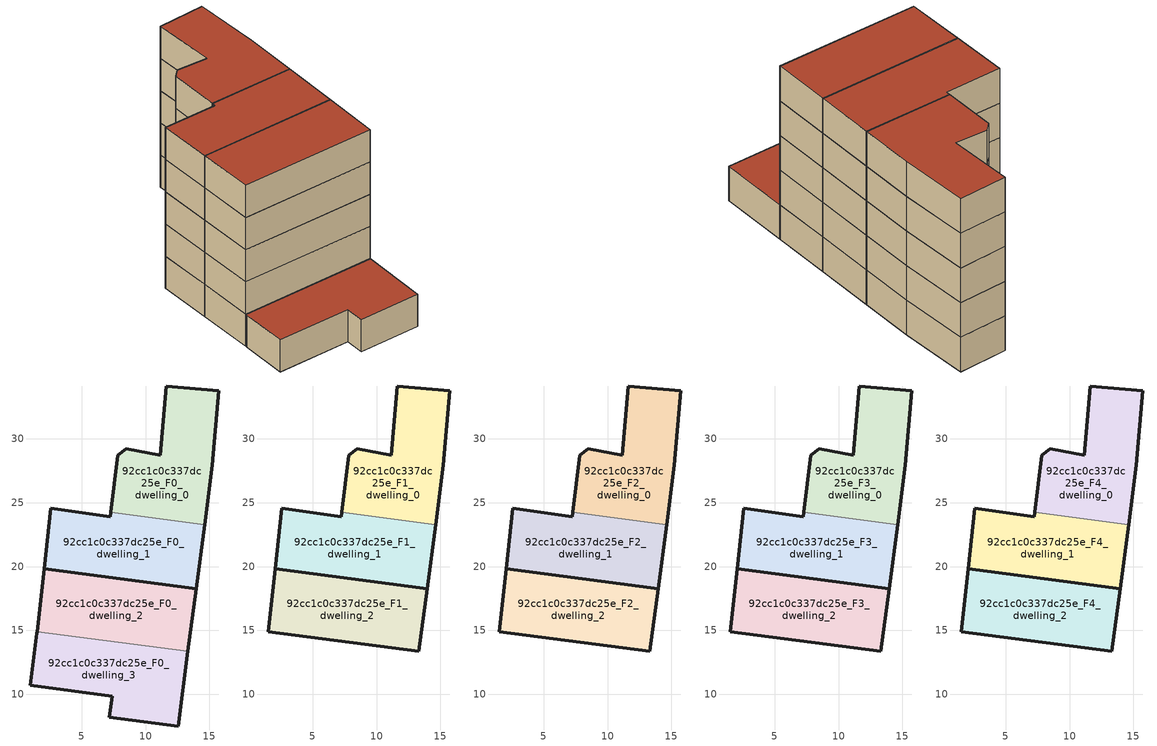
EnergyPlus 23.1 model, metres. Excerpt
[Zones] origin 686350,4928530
92cc1c0c337dc25e_F0_dwelling_0
 floor ground (EU_floor_Construction): 14.62,23.29 15.22,27.92 15.71,33.76 11.64,34.14 11.14,28.7 8.51,29.21 7.83,28.7 7.29,24.25 z0
 wall outside (EU_wall_Construction): 7.29,24.25 7.83,28.7 8.51,29.21 11.14,28.7 11.64,34.14 15.71,33.76 15.22,27.92 14.62,23.29 z0:3
 wall to 92cc1c0c337dc25e_F0_dwelling_1 (EU_wall_Construction): 14.62,23.29 7.29,24.25 z0:3
92cc1c0c337dc25e_F0_dwelling_1
 floor ground (EU_floor_Construction): 13.96,18.29 14.62,23.29 7.29,24.25 7.24,23.92 2.57,24.56 2.05,19.85 z0
 wall outside (EU_wall_Construction): 14.62,23.29 13.96,18.29 2.05,19.85 2.57,24.56 7.24,23.92 7.29,24.25 z0:3
92cc1c0c337dc25e_F0_dwelling_2
 floor ground (EU_floor_Construction): 13.31,13.36 13.96,18.29 2.05,19.85 1.5,14.92 z0
 wall outside (EU_wall_Construction): 1.5,14.92 2.05,19.85 13.96,18.29 13.31,13.36 z0:3
 wall to 92cc1c0c337dc25e_F0_dwelling_3 (EU_wall_Construction): 13.31,13.36 1.5,14.92 z0:3
92cc1c0c337dc25e_F0_dwelling_3
 floor ground (EU_floor_Construction): 12.55,7.52 13.31,13.36 1.5,14.92 1.48,14.77 0.98,10.71 7.4,9.86 7.18,8.22 z0
 wall outside (EU_wall_Construction): 13.31,13.36 12.55,7.52 7.18,8.22 7.4,9.86 0.98,10.71 1.48,14.77 1.5,14.92 z0:3
 roof outside (EU_roof_Construction): 13.31,13.36 12.55,7.52 7.18,8.22 7.4,9.86 0.98,10.71 1.48,14.77 1.5,14.92 z3
92cc1c0c337dc25e_F1_dwelling_0
 floor to 92cc1c0c337dc25e_F0_dwelling_0 (EU_floor_Construction): 14.62,23.29 15.22,27.92 15.71,33.76 11.63,34.14 11.13,28.7 8.5,29.21 7.83,28.7 7.29,24.25 z3
 wall outside (EU_wall_Construction): 7.29,24.25 7.83,28.7 8.51,29.21 11.14,28.7 11.64,34.14 15.71,33.76 15.22,27.92 14.62,23.29 z3:6
 wall to 92cc1c0c337dc25e_F1_dwelling_1 (EU_wall_Construction): 14.62,23.29 7.29,24.25 z3:6
92cc1c0c337dc25e_F1_dwelling_1
 floor to 92cc1c0c337dc25e_F0_dwelling_1 (EU_floor_Construction): 13.96,18.29 14.62,23.29 7.29,24.25 7.24,23.92 2.57,24.56 2.05,19.85 z3
 wall outside (EU_wall_Construction): 14.62,23.29 13.96,18.29 2.05,19.85 2.57,24.56 7.24,23.92 7.29,24.25 z3:6
92cc1c0c337dc25e_F1_dwelling_2
 floor to 92cc1c0c337dc25e_F0_dwelling_2 (EU_floor_Construction): 13.31,13.36 13.96,18.29 2.05,19.85 1.5,14.92 z3
 wall outside (EU_wall_Construction): 13.96,18.29 13.31,13.36 1.5,14.92 2.05,19.85 13.96,18.29 z3:6
92cc1c0c337dc25e_F2_dwelling_0
 floor to 92cc1c0c337dc25e_F1_dwelling_0 (EU_floor_Construction): 14.62,23.29 15.22,27.92 15.71,33.76 11.63,34.14 11.13,28.7 8.5,29.21 7.83,28.7 7.29,24.25 z6
 wall outside (EU_wall_Construction): 7.29,24.25 7.83,28.7 8.51,29.21 11.14,28.7 11.64,34.14 15.71,33.76 15.22,27.92 14.62,23.29 z6:9
 wall to 92cc1c0c337dc25e_F2_dwelling_1 (EU_wall_Construction): 14.62,23.29 7.29,24.25 z6:9
92cc1c0c337dc25e_F2_dwelling_1
 floor to 92cc1c0c337dc25e_F1_dwelling_1 (EU_floor_Construction): 13.96,18.29 14.62,23.29 7.29,24.25 7.24,23.92 2.57,24.56 2.05,19.85 z6
 wall outside (EU_wall_Construction): 14.62,23.29 13.96,18.29 2.05,19.85 2.57,24.56 7.24,23.92 7.29,24.25 z6:9
92cc1c0c337dc25e_F2_dwelling_2
 floor to 92cc1c0c337dc25e_F1_dwelling_2 (EU_floor_Construction): 13.31,13.36 13.96,18.29 2.05,19.85 1.5,14.92 z6
 wall outside (EU_wall_Construction): 13.96,18.29 13.31,13.36 1.5,14.92 2.05,19.85 13.96,18.29 z6:9
92cc1c0c337dc25e_F3_dwelling_0
 floor to 92cc1c0c337dc25e_F2_dwelling_0 (EU_floor_Construction): 14.62,23.29 15.22,27.92 15.71,33.76 11.63,34.14 11.13,28.7 8.5,29.21 7.83,28.7 7.29,24.25 z9
 wall outside (EU_wall_Construction): 7.29,24.25 7.83,28.7 8.51,29.21 11.14,28.7 11.64,34.14 15.71,33.76 15.22,27.92 14.62,23.29 z9:12
 wall to 92cc1c0c337dc25e_F3_dwelling_1 (EU_wall_Construction): 14.62,23.29 7.29,24.25 z9:12
92cc1c0c337dc25e_F3_dwelling_1
 floor to 92cc1c0c337dc25e_F2_dwelling_1 (EU_floor_Construction): 13.96,18.29 14.62,23.29 7.29,24.25 7.24,23.92 2.57,24.56 2.05,19.85 z9
 wall outside (EU_wall_Construction): 14.62,23.29 13.96,18.29 2.05,19.85 2.57,24.56 7.24,23.92 7.29,24.25 z9:12
92cc1c0c337dc25e_F3_dwelling_2
 floor to 92cc1c0c337dc25e_F2_dwelling_2 (EU_floor_Construction): 13.31,13.36 13.96,18.29 2.05,19.85 1.5,14.92 z9
 wall outside (EU_wall_Construction): 13.96,18.29 13.31,13.36 1.5,14.92 2.05,19.85 13.96,18.29 z9:12
92cc1c0c337dc25e_F4_dwelling_0
 floor to 92cc1c0c337dc25e_F3_dwelling_0 (EU_floor_Construction): 14.62,23.29 15.22,27.92 15.71,33.76 11.63,34.14 11.13,28.7 8.5,29.21 7.83,28.7 7.29,24.25 z12
 wall outside (EU_wall_Construction): 7.29,24.25 7.83,28.7 8.51,29.21 11.14,28.7 11.64,34.14 15.71,33.76 15.22,27.92 14.62,23.29 z12:15
 wall to 92cc1c0c337dc25e_F4_dwelling_1 (EU_wall_Construction): 14.62,23.29 7.29,24.25 z12:15
 roof outside (EU_roof_Construction): 15.71,33.76 15.22,27.92 14.62,23.29 7.29,24.25 7.83,28.7 8.51,29.21 11.14,28.7 11.64,34.14 z15
92cc1c0c337dc25e_F4_dwelling_1
 floor to 92cc1c0c337dc25e_F3_dwelling_1 (EU_floor_Construction): 13.96,18.29 14.62,23.29 7.29,24.25 7.24,23.92 2.57,24.56 2.05,19.85 z12
 wall outside (EU_wall_Construction): 14.62,23.29 13.96,18.29 2.05,19.85 2.57,24.56 7.24,23.92 7.29,24.25 z12:15
 roof outside (EU_roof_Construction): 14.62,23.29 13.96,18.29 2.05,19.85 2.57,24.56 7.24,23.92 7.29,24.25 z15
92cc1c0c337dc25e_F4_dwelling_2
 floor to 92cc1c0c337dc25e_F3_dwelling_2 (EU_floor_Construction): 13.31,13.36 13.96,18.29 2.05,19.85 1.5,14.92 z12
 wall outside (EU_wall_Construction): 13.96,18.29 13.31,13.36 1.5,14.92 2.05,19.85 13.96,18.29 z12:15
 roof outside (EU_roof_Construction): 13.96,18.29 13.31,13.36 1.5,14.92 2.05,19.85 z15
[Building]
EU S2 Campaign: North Axis=0; Terrain=City; Solar Distribution=FullExterior
[Site:Location]
Bologna: Latitude=44.5; Longitude=11.25; Time Zone=1; Elevation=37
[SizingPeriod:WeatherFileDays]
AnnualSizingPeriod: Begin Month=1; Begin Day of Month=1; End Month=12; End Day of Month=31; Day of Week for Start Day=Monday; Use Weather File Daylight Saving Period=No; Use Weather File Rain and Snow Indicators=No
[MATERIAL]
EU_InternalMass_Material: Roughness=MediumRough; Thickness=0.1; Conductivity=1; Density=1800; Specific Heat=900; Thermal Absorptance=0.9; Solar Absorptance=0.7; Visible Absorptance=0.7
[MATERIAL:NOMASS] Roughness=MediumRough; Thermal Absorptance=0.9; Solar Absorptance=0.7; Visible Absorptance=0.7
Name | Thermal Resistance
EU_wall_NoMass | 0.905828
EU_roof_NoMass | 0.37593
EU_floor_NoMass | 0.67114
[CONSTRUCTION]
EU_wall_Construction: EU_wall_NoMass
EU_roof_Construction: EU_roof_NoMass
EU_floor_Construction: EU_floor_NoMass
EU_InternalMass_Construction: EU_InternalMass_Material
[ZONE] Type=1; Multiplier=1; Ceiling Height=autocalculate; Floor Area=autocalculate; Part of Total Floor Area=Yes
Name | Volume
92cc1c0c337dc25e_F0_dwelling_0 | 178.124
92cc1c0c337dc25e_F1_dwelling_0; 92cc1c0c337dc25e_F2_dwelling_0; 92cc1c0c337dc25e_F3_dwelling_0; 92cc1c0c337dc25e_F4_dwelling_0 | 178.123
92cc1c0c337dc25e_F0_dwelling_1 | 178.114
92cc1c0c337dc25e_F1_dwelling_1; 92cc1c0c337dc25e_F2_dwelling_1; 92cc1c0c337dc25e_F3_dwelling_1; 92cc1c0c337dc25e_F4_dwelling_1 | 178.116
92cc1c0c337dc25e_F0_dwelling_2 | 178.153
92cc1c0c337dc25e_F1_dwelling_2; 92cc1c0c337dc25e_F2_dwelling_2; 92cc1c0c337dc25e_F3_dwelling_2; 92cc1c0c337dc25e_F4_dwelling_2 | 178.151
92cc1c0c337dc25e_F0_dwelling_3 | 178.115
[INTERNALMASS] Construction=EU_InternalMass_Construction
Name | Zone or ZoneList | Surface Area
92cc1c0c337dc25e_F0_dwelling_0_EU_InternalMass | 92cc1c0c337dc25e_F0_dwelling_0 | 59.3744
92cc1c0c337dc25e_F0_dwelling_1_EU_InternalMass | 92cc1c0c337dc25e_F0_dwelling_1 | 59.3717
92cc1c0c337dc25e_F0_dwelling_2_EU_InternalMass | 92cc1c0c337dc25e_F0_dwelling_2 | 59.384
92cc1c0c337dc25e_F0_dwelling_3_EU_InternalMass | 92cc1c0c337dc25e_F0_dwelling_3 | 59.3718
92cc1c0c337dc25e_F1_dwelling_0_EU_InternalMass | 92cc1c0c337dc25e_F1_dwelling_0 | 59.3826
92cc1c0c337dc25e_F1_dwelling_1_EU_InternalMass | 92cc1c0c337dc25e_F1_dwelling_1 | 59.3767
92cc1c0c337dc25e_F1_dwelling_2_EU_InternalMass | 92cc1c0c337dc25e_F1_dwelling_2 | 118.744
92cc1c0c337dc25e_F2_dwelling_0_EU_InternalMass | 92cc1c0c337dc25e_F2_dwelling_0 | 59.3826
92cc1c0c337dc25e_F2_dwelling_1_EU_InternalMass | 92cc1c0c337dc25e_F2_dwelling_1 | 59.3767
92cc1c0c337dc25e_F2_dwelling_2_EU_InternalMass | 92cc1c0c337dc25e_F2_dwelling_2 | 118.744
92cc1c0c337dc25e_F3_dwelling_0_EU_InternalMass | 92cc1c0c337dc25e_F3_dwelling_0 | 59.3826
92cc1c0c337dc25e_F3_dwelling_1_EU_InternalMass | 92cc1c0c337dc25e_F3_dwelling_1 | 59.3767
92cc1c0c337dc25e_F3_dwelling_2_EU_InternalMass | 92cc1c0c337dc25e_F3_dwelling_2 | 118.744
92cc1c0c337dc25e_F4_dwelling_0_EU_InternalMass | 92cc1c0c337dc25e_F4_dwelling_0 | 59.3826
92cc1c0c337dc25e_F4_dwelling_1_EU_InternalMass | 92cc1c0c337dc25e_F4_dwelling_1 | 59.3767
92cc1c0c337dc25e_F4_dwelling_2_EU_InternalMass | 92cc1c0c337dc25e_F4_dwelling_2 | 118.744
[OTHEREQUIPMENT] Fuel Type=Electricity; Design Level Calculation Method=Watts/Area; Power per Zone Floor Area=1; Fraction Latent=0; Fraction Radiant=0; Fraction Lost=0; Carbon Dioxide Generation Rate=0; EndUse Subcategory=EU_Step8_InternalGains
Name | Zone or ZoneList or Space or SpaceList | Schedule
EU_Step8_InternalGain_92cc1c0c337dc25e_F0_dwelling_0_f000 | 92cc1c0c337dc25e_F0_dwelling_0 | EU_Step8_GainSchedule_92cc1c0c337dc25e_F0_dwelling_0_f000
EU_Step8_InternalGain_92cc1c0c337dc25e_F0_dwelling_1_f000 | 92cc1c0c337dc25e_F0_dwelling_1 | EU_Step8_GainSchedule_92cc1c0c337dc25e_F0_dwelling_1_f000
EU_Step8_InternalGain_92cc1c0c337dc25e_F0_dwelling_2_f000 | 92cc1c0c337dc25e_F0_dwelling_2 | EU_Step8_GainSchedule_92cc1c0c337dc25e_F0_dwelling_2_f000
EU_Step8_InternalGain_92cc1c0c337dc25e_F0_dwelling_3_f000 | 92cc1c0c337dc25e_F0_dwelling_3 | EU_Step8_GainSchedule_92cc1c0c337dc25e_F0_dwelling_3_f000
EU_Step8_InternalGain_92cc1c0c337dc25e_F1_dwelling_0_f000 | 92cc1c0c337dc25e_F1_dwelling_0 | EU_Step8_GainSchedule_92cc1c0c337dc25e_F1_dwelling_0_f000
EU_Step8_InternalGain_92cc1c0c337dc25e_F1_dwelling_1_f000 | 92cc1c0c337dc25e_F1_dwelling_1 | EU_Step8_GainSchedule_92cc1c0c337dc25e_F1_dwelling_1_f000
EU_Step8_InternalGain_92cc1c0c337dc25e_F1_dwelling_2_f000 | 92cc1c0c337dc25e_F1_dwelling_2 | EU_Step8_GainSchedule_92cc1c0c337dc25e_F1_dwelling_2_f000
EU_Step8_InternalGain_92cc1c0c337dc25e_F2_dwelling_0_f000 | 92cc1c0c337dc25e_F2_dwelling_0 | EU_Step8_GainSchedule_92cc1c0c337dc25e_F2_dwelling_0_f000
EU_Step8_InternalGain_92cc1c0c337dc25e_F2_dwelling_1_f000 | 92cc1c0c337dc25e_F2_dwelling_1 | EU_Step8_GainSchedule_92cc1c0c337dc25e_F2_dwelling_1_f000
EU_Step8_InternalGain_92cc1c0c337dc25e_F2_dwelling_2_f000 | 92cc1c0c337dc25e_F2_dwelling_2 | EU_Step8_GainSchedule_92cc1c0c337dc25e_F2_dwelling_2_f000
EU_Step8_InternalGain_92cc1c0c337dc25e_F3_dwelling_0_f000 | 92cc1c0c337dc25e_F3_dwelling_0 | EU_Step8_GainSchedule_92cc1c0c337dc25e_F3_dwelling_0_f000
EU_Step8_InternalGain_92cc1c0c337dc25e_F3_dwelling_1_f000 | 92cc1c0c337dc25e_F3_dwelling_1 | EU_Step8_GainSchedule_92cc1c0c337dc25e_F3_dwelling_1_f000
EU_Step8_InternalGain_92cc1c0c337dc25e_F3_dwelling_2_f000 | 92cc1c0c337dc25e_F3_dwelling_2 | EU_Step8_GainSchedule_92cc1c0c337dc25e_F3_dwelling_2_f000
EU_Step8_InternalGain_92cc1c0c337dc25e_F4_dwelling_0_f000 | 92cc1c0c337dc25e_F4_dwelling_0 | EU_Step8_GainSchedule_92cc1c0c337dc25e_F4_dwelling_0_f000
EU_Step8_InternalGain_92cc1c0c337dc25e_F4_dwelling_1_f000 | 92cc1c0c337dc25e_F4_dwelling_1 | EU_Step8_GainSchedule_92cc1c0c337dc25e_F4_dwelling_1_f000
EU_Step8_InternalGain_92cc1c0c337dc25e_F4_dwelling_2_f000 | 92cc1c0c337dc25e_F4_dwelling_2 | EU_Step8_GainSchedule_92cc1c0c337dc25e_F4_dwelling_2_f000
[ZONEVENTILATION:DESIGNFLOWRATE] Schedule=EU_AlwaysOn; Design Flow Rate Calculation Method=AirChanges/Hour; Air Changes per Hour=0.73129; Ventilation Type=Natural; Fan Pressure Rise=0; Fan Total Efficiency=1; Constant Term Coefficient=1; Temperature Term Coefficient=0; Velocity Term Coefficient=0; Velocity Squared Term Coefficient=0; Minimum Indoor Temperature=-100; Maximum Indoor Temperature=100; Delta Temperature=-100; Minimum Outdoor Temperature=-100; Maximum Outdoor Temperature=100; Maximum Wind Speed=40
Name | Zone or ZoneList or Space or SpaceList
EU_ConstantAir_92cc1c0c337dc25e_F0_dwelling_0 | 92cc1c0c337dc25e_F0_dwelling_0
EU_ConstantAir_92cc1c0c337dc25e_F0_dwelling_1 | 92cc1c0c337dc25e_F0_dwelling_1
EU_ConstantAir_92cc1c0c337dc25e_F0_dwelling_2 | 92cc1c0c337dc25e_F0_dwelling_2
EU_ConstantAir_92cc1c0c337dc25e_F0_dwelling_3 | 92cc1c0c337dc25e_F0_dwelling_3
EU_ConstantAir_92cc1c0c337dc25e_F1_dwelling_0 | 92cc1c0c337dc25e_F1_dwelling_0
EU_ConstantAir_92cc1c0c337dc25e_F1_dwelling_1 | 92cc1c0c337dc25e_F1_dwelling_1
EU_ConstantAir_92cc1c0c337dc25e_F1_dwelling_2 | 92cc1c0c337dc25e_F1_dwelling_2
EU_ConstantAir_92cc1c0c337dc25e_F2_dwelling_0 | 92cc1c0c337dc25e_F2_dwelling_0
EU_ConstantAir_92cc1c0c337dc25e_F2_dwelling_1 | 92cc1c0c337dc25e_F2_dwelling_1
EU_ConstantAir_92cc1c0c337dc25e_F2_dwelling_2 | 92cc1c0c337dc25e_F2_dwelling_2
EU_ConstantAir_92cc1c0c337dc25e_F3_dwelling_0 | 92cc1c0c337dc25e_F3_dwelling_0
EU_ConstantAir_92cc1c0c337dc25e_F3_dwelling_1 | 92cc1c0c337dc25e_F3_dwelling_1
EU_ConstantAir_92cc1c0c337dc25e_F3_dwelling_2 | 92cc1c0c337dc25e_F3_dwelling_2
EU_ConstantAir_92cc1c0c337dc25e_F4_dwelling_0 | 92cc1c0c337dc25e_F4_dwelling_0
EU_ConstantAir_92cc1c0c337dc25e_F4_dwelling_1 | 92cc1c0c337dc25e_F4_dwelling_1
EU_ConstantAir_92cc1c0c337dc25e_F4_dwelling_2 | 92cc1c0c337dc25e_F4_dwelling_2
[HVACTEMPLATE:THERMOSTAT] Constant Heating Setpoint=20; Constant Cooling Setpoint=50
EU_HeatOnly_92cc1c0c337dc25e_F0_dwelling_0; EU_HeatOnly_92cc1c0c337dc25e_F0_dwelling_1; EU_HeatOnly_92cc1c0c337dc25e_F0_dwelling_2; EU_HeatOnly_92cc1c0c337dc25e_F0_dwelling_3; EU_HeatOnly_92cc1c0c337dc25e_F1_dwelling_0; EU_HeatOnly_92cc1c0c337dc25e_F1_dwelling_1; EU_HeatOnly_92cc1c0c337dc25e_F1_dwelling_2; EU_HeatOnly_92cc1c0c337dc25e_F2_dwelling_0; EU_HeatOnly_92cc1c0c337dc25e_F2_dwelling_1; EU_HeatOnly_92cc1c0c337dc25e_F2_dwelling_2; EU_HeatOnly_92cc1c0c337dc25e_F3_dwelling_0; EU_HeatOnly_92cc1c0c337dc25e_F3_dwelling_1; EU_HeatOnly_92cc1c0c337dc25e_F3_dwelling_2; EU_HeatOnly_92cc1c0c337dc25e_F4_dwelling_0; EU_HeatOnly_92cc1c0c337dc25e_F4_dwelling_1; EU_HeatOnly_92cc1c0c337dc25e_F4_dwelling_2
[HVACTEMPLATE:ZONE:IDEALLOADSAIRSYSTEM] System Availability Schedule=EU_AlwaysOn; Maximum Heating Supply Air Temperature=50; Minimum Cooling Supply Air Temperature=13; Maximum Heating Supply Air Humidity Ratio=0.0156; Minimum Cooling Supply Air Humidity Ratio=0.0077; Heating Limit=NoLimit; Cooling Limit=NoLimit; Heating Availability Schedule=EU_AlwaysOn; Cooling Availability Schedule=EU_CoolingOff; Dehumidification Control Type=ConstantSensibleHeatRatio; Cooling Sensible Heat Ratio=0.7; Dehumidification Setpoint=60; Humidification Control Type=None; Humidification Setpoint=30; Outdoor Air Method=None; Outdoor Air Flow Rate per Person=0.00944; Outdoor Air Flow Rate per Zone Floor Area=0; Outdoor Air Flow Rate per Zone=0; Demand Controlled Ventilation Type=None; Outdoor Air Economizer Type=NoEconomizer; Heat Recovery Type=None; Sensible Heat Recovery Effectiveness=0.7; Latent Heat Recovery Effectiveness=0.65
Name | Template Thermostat
92cc1c0c337dc25e_F0_dwelling_0 | EU_HeatOnly_92cc1c0c337dc25e_F0_dwelling_0
92cc1c0c337dc25e_F0_dwelling_1 | EU_HeatOnly_92cc1c0c337dc25e_F0_dwelling_1
92cc1c0c337dc25e_F0_dwelling_2 | EU_HeatOnly_92cc1c0c337dc25e_F0_dwelling_2
92cc1c0c337dc25e_F0_dwelling_3 | EU_HeatOnly_92cc1c0c337dc25e_F0_dwelling_3
92cc1c0c337dc25e_F1_dwelling_0 | EU_HeatOnly_92cc1c0c337dc25e_F1_dwelling_0
92cc1c0c337dc25e_F1_dwelling_1 | EU_HeatOnly_92cc1c0c337dc25e_F1_dwelling_1
92cc1c0c337dc25e_F1_dwelling_2 | EU_HeatOnly_92cc1c0c337dc25e_F1_dwelling_2
92cc1c0c337dc25e_F2_dwelling_0 | EU_HeatOnly_92cc1c0c337dc25e_F2_dwelling_0
92cc1c0c337dc25e_F2_dwelling_1 | EU_HeatOnly_92cc1c0c337dc25e_F2_dwelling_1
92cc1c0c337dc25e_F2_dwelling_2 | EU_HeatOnly_92cc1c0c337dc25e_F2_dwelling_2
92cc1c0c337dc25e_F3_dwelling_0 | EU_HeatOnly_92cc1c0c337dc25e_F3_dwelling_0
92cc1c0c337dc25e_F3_dwelling_1 | EU_HeatOnly_92cc1c0c337dc25e_F3_dwelling_1
92cc1c0c337dc25e_F3_dwelling_2 | EU_HeatOnly_92cc1c0c337dc25e_F3_dwelling_2
92cc1c0c337dc25e_F4_dwelling_0 | EU_HeatOnly_92cc1c0c337dc25e_F4_dwelling_0
92cc1c0c337dc25e_F4_dwelling_1 | EU_HeatOnly_92cc1c0c337dc25e_F4_dwelling_1
92cc1c0c337dc25e_F4_dwelling_2 | EU_HeatOnly_92cc1c0c337dc25e_F4_dwelling_2
[SIZING:ZONE] Zone Cooling Design Supply Air Temperature Input Method=SupplyAirTemperature; Zone Cooling Design Supply Air Temperature=13; Zone Heating Design Supply Air Temperature Input Method=SupplyAirTemperature; Zone Heating Design Supply Air Temperature=50; Zone Cooling Design Supply Air Humidity Ratio=0.008; Zone Heating Design Supply Air Humidity Ratio=0.008; Cooling Design Air Flow Method=DesignDay; Cooling Design Air Flow Rate=0; Cooling Minimum Air Flow per Zone Floor Area=0.000762; Cooling Minimum Air Flow=0; Cooling Minimum Air Flow Fraction=0.2; Heating Design Air Flow Method=DesignDay; Heating Design Air Flow Rate=0; Heating Maximum Air Flow per Zone Floor Area=0.002032; Heating Maximum Air Flow=0.141576; Heating Maximum Air Flow Fraction=0.3; Account for Dedicated Outdoor Air System=No; Dedicated Outdoor Air System Control Strategy=NeutralSupplyAir; Dedicated Outdoor Air Low Setpoint Temperature for Design=autosize; Dedicated Outdoor Air High Setpoint Temperature for Design=autosize; Zone Load Sizing Method=Sensible Load Only No Latent Load; Zone Latent Cooling Design Supply Air Humidity Ratio Input Method=HumidityRatioDifference; Zone Cooling Design Supply Air Humidity Ratio Difference=0.005; Zone Latent Heating Design Supply Air Humidity Ratio Input Method=HumidityRatioDifference; Zone Humidification Design Supply Air Humidity Ratio Difference=0.005
92cc1c0c337dc25e_F0_dwelling_0; 92cc1c0c337dc25e_F0_dwelling_1; 92cc1c0c337dc25e_F0_dwelling_2; 92cc1c0c337dc25e_F0_dwelling_3; 92cc1c0c337dc25e_F1_dwelling_0; 92cc1c0c337dc25e_F1_dwelling_1; 92cc1c0c337dc25e_F1_dwelling_2; 92cc1c0c337dc25e_F2_dwelling_0; 92cc1c0c337dc25e_F2_dwelling_1; 92cc1c0c337dc25e_F2_dwelling_2; 92cc1c0c337dc25e_F3_dwelling_0; 92cc1c0c337dc25e_F3_dwelling_1; 92cc1c0c337dc25e_F3_dwelling_2; 92cc1c0c337dc25e_F4_dwelling_0; 92cc1c0c337dc25e_F4_dwelling_1; 92cc1c0c337dc25e_F4_dwelling_2
[SCHEDULE:CONSTANT]
Name | Hourly Value
EU_AlwaysOn | 1
EU_CoolingOff | 0
[SCHEDULE:FILE] Column Number=1; Rows to Skip at Top=0; Number of Hours of Data=8760; Column Separator=Comma; Interpolate to Timestep=No; Minutes per Item=60; Adjust Schedule for Daylight Savings=Yes
Name | File
EU_Step8_GainSchedule_92cc1c0c337dc25e_F0_dwelling_0_f000 | ../../schedules/92cc1c0c337dc25e/92cc1c0c337dc25e_F0_dwelling_0_f000_gain.csv
EU_Step8_GainSchedule_92cc1c0c337dc25e_F0_dwelling_1_f000 | ../../schedules/92cc1c0c337dc25e/92cc1c0c337dc25e_F0_dwelling_1_f000_gain.csv
EU_Step8_GainSchedule_92cc1c0c337dc25e_F0_dwelling_2_f000 | ../../schedules/92cc1c0c337dc25e/92cc1c0c337dc25e_F0_dwelling_2_f000_gain.csv
EU_Step8_GainSchedule_92cc1c0c337dc25e_F0_dwelling_3_f000 | ../../schedules/92cc1c0c337dc25e/92cc1c0c337dc25e_F0_dwelling_3_f000_gain.csv
EU_Step8_GainSchedule_92cc1c0c337dc25e_F1_dwelling_0_f000 | ../../schedules/92cc1c0c337dc25e/92cc1c0c337dc25e_F1_dwelling_0_f000_gain.csv
EU_Step8_GainSchedule_92cc1c0c337dc25e_F1_dwelling_1_f000 | ../../schedules/92cc1c0c337dc25e/92cc1c0c337dc25e_F1_dwelling_1_f000_gain.csv
EU_Step8_GainSchedule_92cc1c0c337dc25e_F1_dwelling_2_f000 | ../../schedules/92cc1c0c337dc25e/92cc1c0c337dc25e_F1_dwelling_2_f000_gain.csv
EU_Step8_GainSchedule_92cc1c0c337dc25e_F2_dwelling_0_f000 | ../../schedules/92cc1c0c337dc25e/92cc1c0c337dc25e_F2_dwelling_0_f000_gain.csv
EU_Step8_GainSchedule_92cc1c0c337dc25e_F2_dwelling_1_f000 | ../../schedules/92cc1c0c337dc25e/92cc1c0c337dc25e_F2_dwelling_1_f000_gain.csv
EU_Step8_GainSchedule_92cc1c0c337dc25e_F2_dwelling_2_f000 | ../../schedules/92cc1c0c337dc25e/92cc1c0c337dc25e_F2_dwelling_2_f000_gain.csv
EU_Step8_GainSchedule_92cc1c0c337dc25e_F3_dwelling_0_f000 | ../../schedules/92cc1c0c337dc25e/92cc1c0c337dc25e_F3_dwelling_0_f000_gain.csv
EU_Step8_GainSchedule_92cc1c0c337dc25e_F3_dwelling_1_f000 | ../../schedules/92cc1c0c337dc25e/92cc1c0c337dc25e_F3_dwelling_1_f000_gain.csv
EU_Step8_GainSchedule_92cc1c0c337dc25e_F3_dwelling_2_f000 | ../../schedules/92cc1c0c337dc25e/92cc1c0c337dc25e_F3_dwelling_2_f000_gain.csv
EU_Step8_GainSchedule_92cc1c0c337dc25e_F4_dwelling_0_f000 | ../../schedules/92cc1c0c337dc25e/92cc1c0c337dc25e_F4_dwelling_0_f000_gain.csv
EU_Step8_GainSchedule_92cc1c0c337dc25e_F4_dwelling_1_f000 | ../../schedules/92cc1c0c337dc25e/92cc1c0c337dc25e_F4_dwelling_1_f000_gain.csv
EU_Step8_GainSchedule_92cc1c0c337dc25e_F4_dwelling_2_f000 | ../../schedules/92cc1c0c337dc25e/92cc1c0c337dc25e_F4_dwelling_2_f000_gain.csv
